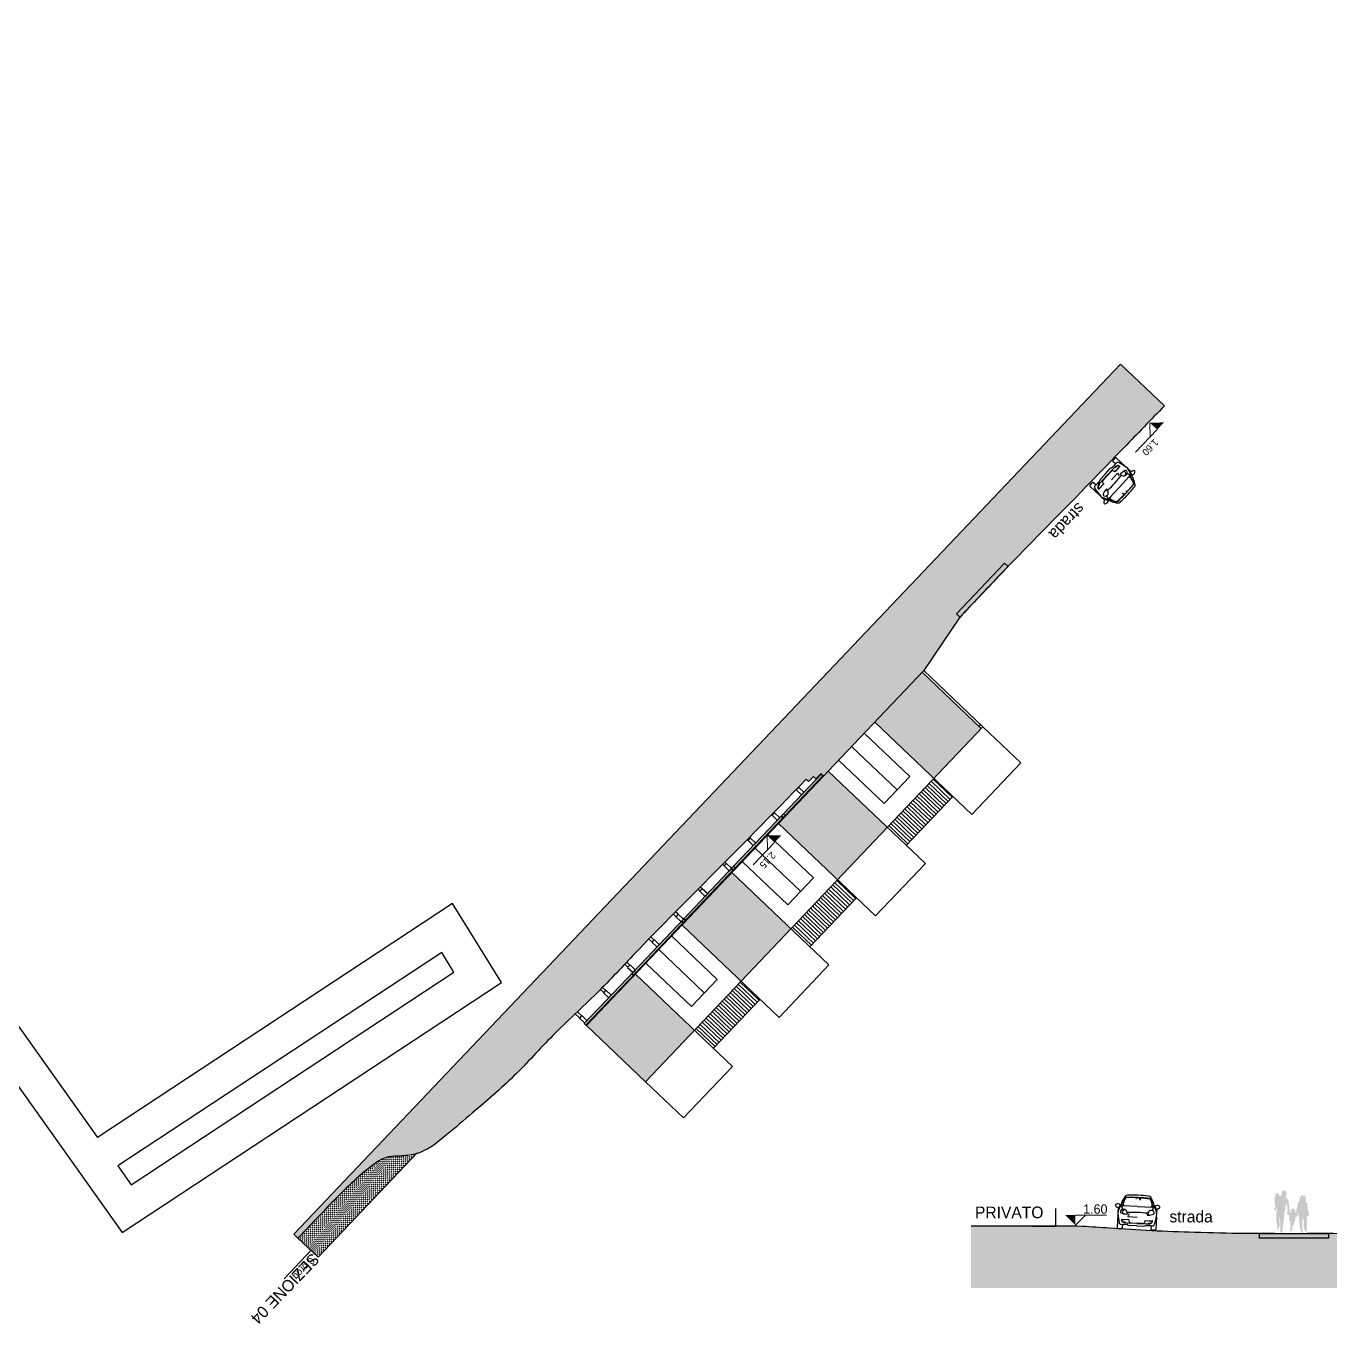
# Model space of a CAD drawing. Header units: inches. Extents: x -3368894 to 5148796, y 84 to 10864301.
# Drawn here: x 503340.3 to 503396.2, y 4346161.3 to 4346216.9 of the extents above; entities that cross this region are included whole.
import ezdxf

# ---------------------------------------------------------------- set-up
doc = ezdxf.new("R2010")
doc.units = ezdxf.units.IN
doc.header["$MEASUREMENT"] = 0
doc.linetypes.add('HIDDEN', pattern=[9.525, 6.35, -3.175])
for name, color, linetype, lineweight in [('cm_alberi in secondo piano', 252, 'Continuous', 9), ('cm_campiture', 252, 'Continuous', 9), ('cm_linea di terra', 4, 'Continuous', 25), ('cm_quote', 174, 'Continuous', 0), ('cm_testi', 250, 'Continuous', 0), ('cp_piattaforme volumi_linea', 4, 'Continuous', 25)]:
    doc.layers.add(name, color=color, linetype=linetype, lineweight=lineweight)
for name, color, linetype in [('cm_arredi secondo piano', 252, 'Continuous'), ('cp_alberi_linea', 103, 'Continuous'), ('cp_recinzioni leggere_linea', 4, 'Continuous')]:
    doc.layers.add(name, color=color, linetype=linetype)
doc.layers.add('Finestre', color=254, linetype='Continuous', lineweight=9, plot=False)
doc.styles.get("Standard").update_dxf_attribs({"font": 'GOTHIC.TTF'})
pattern_1 = [(136.4579, (503363.35978, 4346173.1136), (-0.08611094, -0.09060853), [])]

# ---------------------------------------------------------------- blocks, each defined once
blk = doc.blocks.new('quotaalt')
at = {"layer": 'cm_quote'}
for p, q in [((0, 0.32), (0.991, 0.32)), ((0, 0), (0.32, 0.32))]:
    blk.add_line(p, q, dxfattribs=at)
blk.add_solid([(0, 0.32), (0, 0), (-0.32, 0.32)], dxfattribs=at)
blk = doc.blocks.new('auto')
at = {"layer": 'cp_alberi_linea'}
for p, q in [((0.915, 1.683), (0.82, 1.639)), ((0, 1.622), (0, 1.484)), ((0.563, 1.66), (0.043, 1.66)), ((0.18, 1.446), (0.043, 1.446)), ((0.152, 0.83), (0.152, 1.129)), ((0.18, 1.24), (0.18, 1.496)), ((0.19, 1.249), (0.18, 1.249)), ((0.251, 0.83), (0.251, 1.249)), ((0.384, 1.359), (0.384, 1.477)), ((0.396, 1.187), (0.396, 1.477)), ((0.513, 0.83), (0.513, 1.21)), ((0.513, 1.21), (0.603, 1.21)), ((0.927, 1.619), (0.882, 1.596)), ((0.9, 1.65), (0.893, 1.65)), ((0.901, 1.677), (0.9, 1.65)), ((0.983, 0.83), (0.983, 1.454)), ((1.019, 1.504), (1.018, 1.489)), ((0.152, 0.83), (0.152, 0.532)), ((0.251, 0.83), (0.251, 0.412)), ((0.264, 1.065), (0.264, 0.83)), ((0.264, 0.596), (0.264, 0.83)), ((0.983, 0.83), (0.983, 0.206)), ((1.301, 0.728), (1.262, 0.728)), ((1.311, 0.889), (1.311, 0.922)), ((1.311, 0.772), (1.311, 0.738)), ((1.353, 0.903), (1.353, 0.83)), ((1.353, 0.758), (1.353, 0.83)), ((0, 0.039), (0, 0.176)), ((0.18, 0.215), (0.043, 0.215)), ((0.563, 0), (0.043, 0)), ((0.18, 0.42), (0.18, 0.164)), ((0.19, 0.412), (0.18, 0.412)), ((0.193, 0.412), (0.193, 0.296)), ((0.384, 0.301), (0.384, 0.184)), ((0.396, 0.473), (0.396, 0.184)), ((0.915, -0.023), (0.82, 0.022)), ((0.927, 0.041), (0.882, 0.065)), ((0.9, 0.01), (0.893, 0.01)), ((0.901, -0.016), (0.9, 0.01)), ((1.019, 0.156), (1.018, 0.171))]:
    blk.add_line(p, q, dxfattribs=at)
for centre, radius, start, end in [((1.011, 1.694), 0.0961, 110.7211, 186.1726), ((0.989, 1.76), 0.0272, 50.4404, 118.1289), ((0.932, 1.681), 0.124, 1.1456, 53.2032), ((0.89, 1.666), 0.168, 341.5986, 5.8518), ((0.041, 1.62), 0.0408, 86.7554, 176.9824), ((0.041, 1.486), 0.0408, 183.0176, 273.2446), ((0.471, 1.108), 0.32, 155.597, 176.2422), ((0.28, 1.495), 0.101, 101.8693, 179.3189), ((-0.093, 1.342), 0.286, 4.4513, 17.8548), ((0.191, 1.241), 0.0073, 1.0566, 93.6835), ((0.794, 1.259), 0.543, 162.986, 181.1249), ((0.985, -1.481), 3.159, 96.6337, 103.2761), ((0.377, 1.072), 0.113, 144.613, 183.5381), ((0.376, 1.389), 0.105, 89.2689, 163.7913), ((0.451, 1.373), 0.169, 165.7847, 190.1972), ((0.299, 1.35), 0.0161, 204.1624, 297.2276), ((0.391, 1.049), 0.138, 87.8948, 140.3346), ((0.377, 1.389), 0.093, 88.3369, 163.7374), ((0.379, 1.477), 0.0172, 358.1843, 95.2685), ((0.379, 1.477), 0.00456, 358.1843, 95.2685), ((0.565, 1.62), 0.0408, 54.8856, 93.2446), ((0.597, 1.171), 0.0393, 3.9026, 81.8781), ((0.678, 1.438), 0.226, 76.3904, 104.9437), ((0.666, 1.287), 0.0357, 173.5764, 298.4441), ((1.317, 1.282), 0.687, 158.5484, 179.203), ((0.721, 1.379), 0.0923, 329.9351, 142.1296), ((0.709, 1.05), 0.615, 77.3125, 93.1115), ((0.726, 1.505), 0.0557, 70.288, 149.7089), ((0.589, 1.529), 0.289, 289.0189, 326.9253), ((-8.012, 0.678), 8.737, 0.9973, 3.8504), ((1.335, 2.85), 1.336, 243.1441, 251.8509), ((0.69, 1.412), 0.156, 28.514, 69.2865), ((0.941, 1.748), 0.163, 221.9022, 248.8671), ((0.623, 1.421), 0.214, 346.6809, 17.7418), ((0.975, 1.141), 0.366, 83.2367, 113.499), ((0.816, 1.263), 0.334, 56.2921, 72.0269), ((-17.469, -31.752), 38.099, 60.9388, 61.1414), ((0.994, 1.669), 0.0839, 216.8304, 275.843), ((0.711, 0.393), 1.202, 54.6926, 79.1167), ((1.022, 1.45), 0.0396, 66.9098, 173.9284), ((0.972, 1.505), 0.0462, 359.66, 51.3622), ((1.002, 1.639), 0.0532, 270, 330.966), ((1.048, 1.419), 0.0402, 100.3988, 180.7301), ((0.692, 0.146), 1.385, 62.9566, 75.5423), ((1.052, 1.285), 0.173, 73.1651, 93.5484), ((0.888, 0.626), 0.852, 60.0276, 75.4965), ((1.308, 1.348), 0.0172, 4.707, 66.2309), ((1.308, 1.348), 0.0337, 4.707, 66.2309), ((-4.107, 0.881), 5.469, 359.4691, 4.9299), ((1.325, 1.291), 0.116, 355.4831, 45.7901), ((-2.742, 0.867), 4.203, 359.4948, 5.6666), ((0.377, 0.589), 0.113, 176.4619, 215.387), ((-8.012, 0.982), 8.737, 356.1496, 359.0027), ((1.262, 0.738), 0.01, 180, 270), ((1.301, 0.738), 0.01, 270, 0), ((-4.107, 0.78), 5.452, 355.0701, 359.7252), ((-4.107, 0.78), 5.469, 355.0701, 0.5309), ((1.348, 0.903), 0.005, 0, 118.3449), ((1.348, 0.758), 0.005, 241.6551, 0), ((-2.742, 0.793), 4.203, 354.3334, 0.5052), ((0.041, 0.174), 0.0408, 86.7554, 176.9824), ((0.041, 0.041), 0.0408, 183.0176, 273.2446), ((0.471, 0.553), 0.32, 183.7578, 204.403), ((-0.093, 0.318), 0.286, 342.1452, 355.5487), ((0.28, 0.165), 0.101, 180.6811, 258.1307), ((0.794, 0.401), 0.543, 178.8751, 197.014), ((0.985, 3.141), 3.159, 256.7239, 263.3663), ((0.376, 0.272), 0.105, 196.2087, 270.7311), ((0.451, 0.287), 0.169, 169.8028, 194.2153), ((0.391, 0.612), 0.138, 219.6654, 272.1052), ((0.299, 0.311), 0.0161, 62.7724, 155.8376), ((0.377, 0.272), 0.093, 196.2626, 271.6631), ((0.379, 0.183), 0.0172, 264.7315, 1.8157), ((0.379, 0.183), 0.00456, 264.7315, 1.8157), ((0.565, 0.041), 0.0408, 266.7554, 305.1144), ((0.678, 0.222), 0.226, 255.0563, 283.6096), ((0.666, 0.373), 0.0357, 61.5559, 186.4236), ((1.317, 0.379), 0.687, 180.797, 201.4516), ((0.721, 0.282), 0.0923, 67.497, 160.5862), ((0.709, 0.61), 0.615, 266.8885, 282.6875), ((0.726, 0.156), 0.0557, 210.2911, 289.712), ((0.589, 0.131), 0.289, 33.0747, 70.9811), ((1.335, -1.189), 1.336, 108.1491, 116.8559), ((0.69, 0.249), 0.156, 290.7135, 331.486), ((0.941, -0.088), 0.163, 111.1329, 138.0978), ((0.623, 0.24), 0.214, 342.2582, 13.3191), ((0.975, 0.52), 0.366, 246.501, 276.7633), ((0.816, 0.397), 0.334, 287.9731, 303.7079), ((-17.469, 33.413), 38.099, 298.8586, 299.0612), ((0.994, -0.009), 0.0839, 84.157, 143.1696), ((0.711, 1.267), 1.202, 280.8833, 305.3074), ((1.022, 0.21), 0.0396, 186.0716, 293.0902), ((0.972, 0.156), 0.0462, 308.6378, 0.34), ((1.002, 0.021), 0.0532, 29.034, 90), ((1.048, 0.242), 0.0402, 179.2699, 259.6012), ((0.692, 1.515), 1.385, 284.4577, 297.0434), ((1.052, 0.375), 0.173, 266.4516, 286.8349), ((0.89, -0.006), 0.168, 354.1482, 18.4014), ((0.888, 1.034), 0.852, 284.5035, 299.9724), ((1.308, 0.312), 0.0172, 293.7691, 355.293), ((1.308, 0.312), 0.0337, 293.7691, 355.293), ((1.325, 0.369), 0.116, 314.2099, 4.5169), ((1.011, -0.033), 0.0961, 173.8274, 249.2789), ((0.989, -0.099), 0.0272, 241.8711, 309.5596), ((0.932, -0.02), 0.124, 306.7968, 358.8544)]:
    blk.add_arc(centre, radius, start, end, dxfattribs=at)

msp = doc.modelspace()

# ---------------------------------------------------------------- hatches: boundary and pattern name
at = {"layer": 'cm_arredi secondo piano', "linetype": 'Continuous'}
msp.add_hatch(color=252, dxfattribs=at).paths.add_polyline_path([(503394.398, 4346166.591), (503394.383, 4346166.624), (503394.347, 4346166.654), (503394.311, 4346166.699), (503394.275, 4346166.744), (503394.272, 4346166.786), (503394.302, 4346166.831), (503394.311, 4346166.883), (503394.317, 4346166.913), (503394.302, 4346166.958), (503394.275, 4346166.991), (503394.254, 4346167.015), (503394.214, 4346167.024), (503394.154, 4346167.018), (503394.127, 4346166.994), (503394.106, 4346166.961), (503394.103, 4346166.928), (503394.106, 4346166.874), (503394.112, 4346166.813), (503394.085, 4346166.798), (503394.037, 4346166.786), (503394.004, 4346166.786), (503393.995, 4346166.804), (503394.007, 4346166.855), (503393.989, 4346166.87), (503393.965, 4346166.889), (503393.922, 4346166.895), (503393.892, 4346166.904), (503393.871, 4346166.886), (503393.844, 4346166.861), (503393.835, 4346166.831), (503393.835, 4346166.777), (503393.835, 4346166.753), (503393.808, 4346166.735), (503393.796, 4346166.642), (503393.802, 4346166.552), (503393.82, 4346166.512), (503393.82, 4346166.467), (503393.82, 4346166.398), (503393.847, 4346166.377), (503393.832, 4346166.305), (503393.769, 4346166.199), (503393.796, 4346166.178), (503393.847, 4346166.166), (503393.859, 4346166.214), (503393.892, 4346166.278), (503393.901, 4346166.172), (503393.886, 4346166.085), (503393.88, 4346165.892), (503393.868, 4346165.715), (503393.883, 4346165.676), (503393.901, 4346165.61), (503393.901, 4346165.525), (503393.922, 4346165.468), (503393.913, 4346165.411), (503393.931, 4346165.354), (503393.968, 4346165.363), (503394.001, 4346165.468), (503394.028, 4346165.498), (503394.028, 4346165.519), (503394.007, 4346165.525), (503394.028, 4346165.573), (503394.025, 4346165.628), (503393.995, 4346165.667), (503394.01, 4346165.694), (503394.001, 4346165.742), (503394.004, 4346165.766), (503394.037, 4346165.868), (503394.037, 4346165.739), (503394.043, 4346165.643), (503394.049, 4346165.327), (503394.037, 4346165.267), (503394.039, 4346165.222), (503394.079, 4346165.225), (503394.109, 4346165.222), (503394.149, 4346165.224), (503394.136, 4346165.306), (503394.148, 4346165.375), (503394.172, 4346165.525), (503394.172, 4346165.634), (503394.184, 4346165.733), (503394.205, 4346165.805), (503394.211, 4346165.917), (503394.229, 4346166.055), (503394.226, 4346166.13), (503394.244, 4346166.145), (503394.251, 4346166.178), (503394.238, 4346166.187), (503394.26, 4346166.205), (503394.266, 4346166.263), (503394.26, 4346166.341), (503394.281, 4346166.392), (503394.281, 4346166.449), (503394.302, 4346166.479), (503394.32, 4346166.422), (503394.344, 4346166.347), (503394.353, 4346166.284), (503394.365, 4346166.163), (503394.353, 4346166.139), (503394.341, 4346166.118), (503394.341, 4346166.07), (503394.35, 4346166.052), (503394.356, 4346166.019), (503394.377, 4346165.971), (503394.443, 4346165.971), (503394.437, 4346165.92), (503394.422, 4346165.814), (503394.428, 4346165.742), (503394.47, 4346165.73), (503394.479, 4346165.634), (503394.491, 4346165.552), (503394.482, 4346165.456), (503394.485, 4346165.372), (503394.482, 4346165.333), (503394.479, 4346165.279), (503394.558, 4346165.276), (503394.567, 4346165.282), (503394.558, 4346165.324), (503394.54, 4346165.363), (503394.564, 4346165.372), (503394.576, 4346165.519), (503394.609, 4346165.531), (503394.633, 4346165.589), (503394.663, 4346165.715), (503394.699, 4346165.733), (503394.696, 4346165.892), (503394.741, 4346165.895), (503394.774, 4346165.929), (503394.804, 4346165.974), (503394.789, 4346165.995), (503394.798, 4346166.025), (503394.816, 4346166.031), (503394.835, 4346165.95), (503394.853, 4346165.871), (503394.856, 4346165.829), (503394.868, 4346165.739), (503394.874, 4346165.607), (503394.88, 4346165.534), (503394.895, 4346165.444), (503394.901, 4346165.375), (503394.913, 4346165.327), (503394.937, 4346165.324), (503394.937, 4346165.264), (503394.955, 4346165.224), (503394.994, 4346165.212), (503395.039, 4346165.224), (503394.997, 4346165.318), (503395.012, 4346165.327), (503395.009, 4346165.369), (503394.994, 4346165.48), (503394.997, 4346165.573), (503394.997, 4346165.691), (503394.997, 4346165.754), (503395.015, 4346165.862), (503395.027, 4346165.808), (503395.063, 4346165.688), (503395.048, 4346165.643), (503395.066, 4346165.616), (503395.039, 4346165.577), (503395.054, 4346165.573), (503395.057, 4346165.549), (503395.057, 4346165.426), (503395.063, 4346165.384), (503395.084, 4346165.381), (503395.081, 4346165.351), (503395.09, 4346165.33), (503395.118, 4346165.315), (503395.133, 4346165.279), (503395.163, 4346165.261), (503395.196, 4346165.261), (503395.208, 4346165.291), (503395.19, 4346165.309), (503395.166, 4346165.351), (503395.184, 4346165.357), (503395.196, 4346165.381), (503395.184, 4346165.495), (503395.19, 4346165.549), (503395.202, 4346165.61), (503395.187, 4346165.646), (503395.199, 4346165.655), (503395.199, 4346165.706), (503395.19, 4346165.739), (503395.187, 4346165.823), (503395.181, 4346165.926), (503395.193, 4346165.941), (503395.217, 4346165.956), (503395.22, 4346165.938), (503395.214, 4346165.926), (503395.226, 4346165.911), (503395.253, 4346165.923), (503395.28, 4346165.962), (503395.274, 4346166.001), (503395.274, 4346166.028), (503395.265, 4346166.094), (503395.25, 4346166.169), (503395.223, 4346166.236), (503395.217, 4346166.305), (503395.205, 4346166.389), (503395.202, 4346166.488), (503395.145, 4346166.53), (503395.111, 4346166.555), (503395.124, 4346166.564), (503395.163, 4346166.588), (503395.136, 4346166.618), (503395.145, 4346166.633), (503395.151, 4346166.66), (503395.139, 4346166.687), (503395.127, 4346166.717), (503395.121, 4346166.744), (503395.111, 4346166.786), (503395.063, 4346166.804), (503395.024, 4346166.804), (503395.006, 4346166.816), (503394.961, 4346166.813), (503394.931, 4346166.78), (503394.913, 4346166.726), (503394.886, 4346166.714), (503394.889, 4346166.678), (503394.865, 4346166.663), (503394.871, 4346166.639), (503394.868, 4346166.597), (503394.883, 4346166.582), (503394.889, 4346166.564), (503394.804, 4346166.53), (503394.804, 4346166.5), (503394.768, 4346166.251), (503394.744, 4346166.217), (503394.738, 4346166.142), (503394.729, 4346166.046), (503394.702, 4346166.055), (503394.699, 4346166.07), (503394.705, 4346166.106), (503394.696, 4346166.13), (503394.684, 4346166.145), (503394.681, 4346166.163), (503394.675, 4346166.19), (503394.654, 4346166.217), (503394.633, 4346166.239), (503394.582, 4346166.239), (503394.533, 4346166.23), (503394.512, 4346166.166), (503394.494, 4346166.118), (503394.482, 4346166.088), (503394.443, 4346166.073), (503394.437, 4346166.082), (503394.455, 4346166.1), (503394.455, 4346166.112), (503394.443, 4346166.157), (503394.446, 4346166.184), (503394.44, 4346166.299), (503394.422, 4346166.359), (503394.419, 4346166.431), (503394.407, 4346166.545)])
at = {"layer": 'cm_campiture'}
h = msp.add_hatch(color=253, dxfattribs=at)
h.dxf.hatch_style = 1
edge = h.paths.add_edge_path()
edge.add_line((503387.194, 4346202.452), (503352.251, 4346165.684))
edge.add_line((503352.251, 4346165.684), (503352.395, 4346165.483))
edge.add_spline(control_points=[(503352.395, 4346165.483), (503352.683, 4346165.787), (503353.517, 4346166.665), (503354.576, 4346167.719), (503355.654, 4346168.503), (503356.138, 4346168.501), (503356.307, 4346168.5)], knot_values=[0, 0, 0, 0, 1.256114, 3.632588, 4.562755, 5.061635, 5.061635, 5.061635, 5.061635], degree=3, periodic=0)
edge.add_spline(control_points=[(503356.307, 4346168.5), (503356.524, 4346168.517), (503356.761, 4346168.534), (503356.985, 4346168.596), (503357.004, 4346168.602)], knot_values=[2.962951, 2.962951, 2.962951, 2.962951, 3.6075, 3.66847, 3.66847, 3.66847, 3.66847], degree=3, periodic=0)
edge.add_spline(control_points=[(503357.004, 4346168.602), (503357.483, 4346168.742), (503358.294, 4346169.394), (503359.036, 4346170.031), (503359.397, 4346170.34)], knot_values=[0, 0, 0, 0, 1.51976, 2.962951, 2.962951, 2.962951, 2.962951], degree=3, periodic=0)
edge.add_spline(control_points=[(503359.397, 4346170.34), (503360.007, 4346170.857), (503361.229, 4346171.892), (503362.869, 4346173.758), (503364.713, 4346175.404), (503366.794, 4346177.654), (503369.81, 4346180.679), (503372.271, 4346183.148), (503373.712, 4346184.66)], knot_values=[22.185431, 22.185431, 22.185431, 22.185431, 24.578969, 26.982518, 29.621747, 31.985359, 36.171565, 42.43859, 42.43859, 42.43859, 42.43859], degree=3, periodic=0)
edge.add_line((503373.712, 4346184.66), (503373.821, 4346184.556))
edge.add_line((503373.821, 4346184.556), (503374.027, 4346184.774))
edge.add_line((503374.027, 4346184.774), (503374.136, 4346184.671))
edge.add_line((503374.136, 4346184.671), (503374.343, 4346184.888))
edge.add_line((503374.343, 4346184.888), (503374.452, 4346184.785))
edge.add_line((503374.452, 4346184.785), (503374.658, 4346185.002))
edge.add_line((503374.658, 4346185.002), (503374.655, 4346185.005))
edge.add_line((503374.655, 4346185.005), (503378.757, 4346189.315))
edge.add_line((503378.757, 4346189.315), (503380.312, 4346191.604))
edge.add_line((503380.312, 4346191.604), (503380.167, 4346191.742))
edge.add_line((503380.167, 4346191.742), (503382.227, 4346193.909))
edge.add_line((503382.227, 4346193.909), (503382.372, 4346193.771))
edge.add_spline(control_points=[(503382.329, 4346193.727), (503383.014, 4346194.434), (503384.696, 4346196.134), (503386.94, 4346198.451), (503388.498, 4346200.061), (503389.079, 4346200.661)], knot_values=[0, 0, 0, 0, 2.954241, 7.172501, 9.676411, 9.676411, 9.676411, 9.676411], degree=3, periodic=0)
edge.add_line((503389.079, 4346200.661), (503387.194, 4346202.452))
edge = h.paths.add_edge_path()
edge.add_line((503352.251, 4346165.684), (503351.743, 4346165.149))
edge.add_line((503351.743, 4346165.149), (503351.921, 4346164.98))
edge.add_spline(control_points=[(503351.921, 4346164.98), (503352.079, 4346165.148), (503352.237, 4346165.315), (503352.395, 4346165.483)], knot_values=[5.061635, 5.061635, 5.061635, 5.061635, 5.749943, 5.749943, 5.749943, 5.749943], degree=3, periodic=0)
edge.add_line((503352.395, 4346165.483), (503352.251, 4346165.684))
h = msp.add_hatch(color=253, dxfattribs=at)
h.dxf.hatch_style = 1
h.paths.add_polyline_path([(503366.392, 4346176.304), (503364.29, 4346174.093), (503366.827, 4346171.682), (503368.929, 4346173.893)])
h.paths.add_polyline_path([(503370.525, 4346180.653), (503368.389, 4346178.406), (503370.926, 4346175.995), (503373.062, 4346178.242)])
h.paths.add_polyline_path([(503374.658, 4346185.002), (503372.523, 4346182.755), (503375.06, 4346180.344), (503377.195, 4346182.591)])
h.paths.add_polyline_path([(503378.688, 4346189.243), (503376.656, 4346187.104), (503379.193, 4346184.693), (503381.225, 4346186.831)])
h = msp.add_hatch(dxfattribs=at)
h.set_pattern_fill('ANSI31', color=256, angle=45)
h.set_pattern_definition(pattern_1)
h.paths.add_polyline_path([(503380.008, 4346183.918), (503379.193, 4346184.693), (503377.195, 4346182.591), (503378.011, 4346181.816)])
h.paths.add_polyline_path([(503373.062, 4346178.242), (503373.877, 4346177.467), (503375.875, 4346179.569), (503375.06, 4346180.344)])
h.paths.add_polyline_path([(503371.742, 4346175.22), (503370.926, 4346175.995), (503368.929, 4346173.893), (503369.744, 4346173.118)])
h = msp.add_hatch(dxfattribs=at)
h.set_pattern_fill('DASH', color=256, scale=0.5)
h.set_pattern_definition([(46.4579, (503365.189996, 4346171.397654), (-0.0022488, 0.08835974), [0.0625, -0.0625])])
edge = h.paths.add_edge_path()
edge.add_spline(control_points=[(503357.004, 4346168.602), (503356.985, 4346168.596), (503356.761, 4346168.534), (503356.524, 4346168.517), (503356.307, 4346168.5)], knot_values=[2.962951, 2.962951, 2.962951, 2.962951, 3.023921, 3.66847, 3.66847, 3.66847, 3.66847], degree=3, periodic=0)
edge.add_spline(control_points=[(503356.307, 4346168.5), (503356.138, 4346168.501), (503355.654, 4346168.503), (503354.576, 4346167.719), (503353.517, 4346166.665), (503352.683, 4346165.787), (503352.395, 4346165.483)], knot_values=[0, 0, 0, 0, 0.498879, 1.429047, 3.80552, 5.061635, 5.061635, 5.061635, 5.061635], degree=3, periodic=0)
edge.add_line((503352.395, 4346165.483), (503353.099, 4346164.492))
edge.add_line((503353.099, 4346164.492), (503357.004, 4346168.602))
edge = h.paths.add_edge_path()
edge.add_spline(control_points=[(503352.395, 4346165.483), (503352.237, 4346165.315), (503352.079, 4346165.148), (503351.921, 4346164.98)], knot_values=[5.061635, 5.061635, 5.061635, 5.061635, 5.749943, 5.749943, 5.749943, 5.749943], degree=3, periodic=0)
edge.add_line((503351.921, 4346164.98), (503352.788, 4346164.165))
edge.add_line((503352.788, 4346164.165), (503353.099, 4346164.492))
edge.add_line((503353.099, 4346164.492), (503352.395, 4346165.483))
h = msp.add_hatch(color=253, dxfattribs=at)
h.dxf.hatch_style = 1
h.paths.add_polyline_path([(503418.085, 4346164.319), (503417.67, 4346164.585), (503417.197, 4346164.79), (503416.643, 4346164.928), (503416.444, 4346164.969), (503415.657, 4346165.069), (503415.435, 4346165.099), (503414.332, 4346165.26), (503413.622, 4346165.352), (503412.932, 4346165.385), (503412.121, 4346165.342), (503411.447, 4346165.255), (503410.858, 4346165.153), (503410.408, 4346165.098), (503410.408, 4346164.906), (503407.914, 4346164.904), (503407.914, 4346165.11), (503406.912, 4346165.101), (503406.908, 4346164.899), (503397.911, 4346164.896), (503397.912, 4346165.097), (503397.42, 4346165.111), (503396.454, 4346165.169), (503396.111, 4346165.181), (503396.111, 4346164.982), (503393.154, 4346164.98), (503393.154, 4346165.181), (503392.84, 4346165.183), (503391.705, 4346165.183), (503390.8, 4346165.217), (503389.352, 4346165.256), (503387.533, 4346165.347), (503386.321, 4346165.439), (503385.684, 4346165.478), (503385.119, 4346165.492), (503384.436, 4346165.492), (503380.782, 4346165.498), (503380.782, 4346162.846), (503418.432, 4346162.846), (503418.432, 4346164.057), (503418.256, 4346164.19), (503418.259, 4346164.19), (503418.259, 4346164.19)])
at = {"layer": 'cp_piattaforme volumi_linea'}
h = msp.add_hatch(color=256, dxfattribs=at)
h.dxf.hatch_style = 1
h.paths.add_polyline_path([(503382.253, 4346193.884), (503382.233, 4346193.899), (503380.167, 4346191.742), (503380.312, 4346191.604), (503382.376, 4346193.767)])
h = msp.add_hatch(dxfattribs=at)
h.set_pattern_fill('ANSI31', color=256, angle=45)
h.set_pattern_definition(pattern_1)
h.paths.add_polyline_path([(503381.185, 4346187.007), (503381.116, 4346186.935), (503381.225, 4346186.831), (503381.294, 4346186.904)])
at = {"layer": 'cp_piattaforme volumi_linea', "linetype": 'Continuous'}
h = msp.add_hatch(color=256, dxfattribs=at)
h.dxf.hatch_style = 1
h.paths.add_polyline_path([(503374.359, 4346184.873), (503372.74, 4346183.169), (503372.813, 4346183.1), (503374.432, 4346184.804)])
h = msp.add_hatch(color=256, dxfattribs=at)
h.dxf.hatch_style = 1
h.paths.add_polyline_path([(503372.74, 4346183.169), (503370.605, 4346180.922), (503370.677, 4346180.853), (503372.813, 4346183.1)])
h = msp.add_hatch(color=256, dxfattribs=at)
h.dxf.hatch_style = 1
h.paths.add_polyline_path([(503372.673, 4346183.098), (503372.617, 4346183.04), (503372.69, 4346182.971), (503372.745, 4346183.029)])
h = msp.add_hatch(color=256, dxfattribs=at)
h.dxf.hatch_style = 1
h.paths.add_polyline_path([(503370.605, 4346180.922), (503368.469, 4346178.675), (503368.542, 4346178.606), (503370.677, 4346180.853)])
h = msp.add_hatch(color=256, dxfattribs=at)
h.dxf.hatch_style = 1
h.paths.add_polyline_path([(503370.537, 4346180.851), (503370.482, 4346180.793), (503370.554, 4346180.724), (503370.609, 4346180.782)])
h = msp.add_hatch(color=256, dxfattribs=at)
h.dxf.hatch_style = 1
h.paths.add_polyline_path([(503368.469, 4346178.675), (503366.334, 4346176.428), (503366.406, 4346176.359), (503368.542, 4346178.606)])
h = msp.add_hatch(color=256, dxfattribs=at)
h.dxf.hatch_style = 1
h.paths.add_polyline_path([(503368.401, 4346178.604), (503368.346, 4346178.546), (503368.419, 4346178.477), (503368.474, 4346178.535)])
h = msp.add_hatch(color=256, dxfattribs=at)
h.dxf.hatch_style = 1
h.paths.add_polyline_path([(503366.334, 4346176.428), (503364.198, 4346174.181), (503364.27, 4346174.112), (503366.406, 4346176.359)])
h = msp.add_hatch(color=256, dxfattribs=at)
h.dxf.hatch_style = 1
h.paths.add_polyline_path([(503366.266, 4346176.357), (503366.211, 4346176.299), (503366.283, 4346176.23), (503366.338, 4346176.288)])
at = {"layer": 'cp_piattaforme volumi_linea'}
h = msp.add_hatch(color=256, dxfattribs=at)
h.dxf.hatch_style = 1
h.paths.add_polyline_path([(503396.111, 4346165.182), (503393.154, 4346165.181), (503393.154, 4346164.98), (503396.111, 4346164.982)])

# ---------------------------------------------------------------- linework, layer by layer
at = {"layer": 'cm_arredi secondo piano'}
for p, q in [((503366.827, 4346171.682), (503381.294, 4346186.904)), ((503382.925, 4346185.354), (503381.294, 4346186.904)), ((503378.165, 4346184.773), (503376.208, 4346186.633)), ((503377.614, 4346184.193), (503375.657, 4346186.053)), ((503375.106, 4346185.473), (503377.063, 4346183.613)), ((503380.824, 4346183.143), (503382.925, 4346185.354)), ((503377.063, 4346183.613), (503378.165, 4346184.773)), ((503378.011, 4346181.816), (503380.008, 4346183.918)), ((503374.032, 4346180.424), (503372.075, 4346182.284)), ((503373.481, 4346179.844), (503371.524, 4346181.704)), ((503370.973, 4346181.124), (503372.93, 4346179.264)), ((503376.691, 4346178.794), (503378.826, 4346181.041)), ((503372.93, 4346179.264), (503374.032, 4346180.424)), ((503373.877, 4346177.467), (503375.875, 4346179.569)), ((503369.899, 4346176.075), (503367.942, 4346177.935)), ((503369.348, 4346175.495), (503367.39, 4346177.355)), ((503366.839, 4346176.775), (503368.796, 4346174.915)), ((503372.557, 4346174.445), (503374.693, 4346176.692)), ((503368.796, 4346174.915), (503369.899, 4346176.075)), ((503369.744, 4346173.118), (503371.742, 4346175.22)), ((503368.458, 4346170.132), (503370.56, 4346172.343)), ((503366.827, 4346171.682), (503368.458, 4346170.132))]:
    msp.add_line(p, q, dxfattribs=at)
for points in [[(503237.962, 4346346.928), (503234.763, 4346342.402), (503217.485, 4346317.953), (503216.319, 4346316.302), (503210.754, 4346308.428), (503292.201, 4346238.632), (503344.384, 4346165.22), (503360.654, 4346175.934), (503358.546, 4346179.325), (503343.323, 4346169.299)], [(503239.055, 4346345.876), (503235.988, 4346341.536), (503218.71, 4346317.087), (503217.544, 4346315.437), (503212.768, 4346308.678), (503293.317, 4346239.651), (503343.323, 4346169.299)], [(503376.656, 4346187.104), (503380.824, 4346183.143)], [(503374.658, 4346185.002), (503378.826, 4346181.041)], [(503372.523, 4346182.755), (503376.691, 4346178.794)], [(503370.525, 4346180.653), (503374.693, 4346176.692)], [(503368.389, 4346178.407), (503372.557, 4346174.445)], [(503366.392, 4346176.304), (503370.56, 4346172.343)], [(503364.29, 4346174.093), (503366.827, 4346171.682)]]:
    msp.add_lwpolyline(points, dxfattribs=at)
at = {"layer": 'cm_linea di terra'}
for p, q in [((503387.194, 4346202.452), (503351.743, 4346165.149)), ((503389.079, 4346200.661), (503387.194, 4346202.452)), ((503380.312, 4346191.604), (503378.757, 4346189.315)), ((503374.655, 4346185.005), (503378.757, 4346189.315)), ((503373.821, 4346184.556), (503373.712, 4346184.66)), ((503374.027, 4346184.774), (503373.821, 4346184.556)), ((503374.136, 4346184.671), (503374.027, 4346184.774)), ((503374.343, 4346184.888), (503374.136, 4346184.671)), ((503374.452, 4346184.785), (503374.343, 4346184.888)), ((503374.658, 4346185.002), (503374.452, 4346184.785)), ((503357.039, 4346168.639), (503352.788, 4346164.165)), ((503351.743, 4346165.149), (503351.921, 4346164.98)), ((503352.788, 4346164.165), (503351.921, 4346164.98)), ((503383.426, 4346165.498), (503384.426, 4346165.498)), ((503393.154, 4346164.98), (503393.154, 4346165.18))]:
    msp.add_line(p, q, dxfattribs=at)
msp.add_lwpolyline([(503393.154, 4346165.18), (503396.111, 4346165.182), (503396.111, 4346164.982), (503393.154, 4346164.98)], dxfattribs=at)
for points, knots in [([(503389.079, 4346200.661), (503388.498, 4346200.061), (503386.94, 4346198.451), (503384.566, 4346196), (503382.192, 4346193.604), (503380.845, 4346192.171), (503380.302, 4346191.59)], [0, 0, 0, 0, 2.503911, 6.72217, 10.237508, 12.621494, 12.621494, 12.621494, 12.621494]), ([(503373.712, 4346184.66), (503372.271, 4346183.148), (503369.81, 4346180.679), (503366.794, 4346177.654), (503364.713, 4346175.404), (503362.869, 4346173.758), (503361.229, 4346171.892), (503360.007, 4346170.857), (503359.397, 4346170.34)], [22.185431, 22.185431, 22.185431, 22.185431, 28.452456, 32.638662, 35.002275, 37.641503, 40.045052, 42.43859, 42.43859, 42.43859, 42.43859]), ([(503373.712, 4346184.66), (503372.271, 4346183.148), (503369.81, 4346180.679), (503366.794, 4346177.654), (503364.713, 4346175.404), (503362.869, 4346173.758), (503361.229, 4346171.892), (503360.007, 4346170.857), (503359.397, 4346170.34)], [22.185431, 22.185431, 22.185431, 22.185431, 28.452456, 32.638662, 35.002275, 37.641503, 40.045052, 42.43859, 42.43859, 42.43859, 42.43859]), ([(503373.712, 4346184.66), (503372.271, 4346183.148), (503369.81, 4346180.679), (503366.794, 4346177.654), (503364.713, 4346175.404), (503362.869, 4346173.758), (503361.229, 4346171.892), (503360.007, 4346170.857), (503359.397, 4346170.34)], [22.185431, 22.185431, 22.185431, 22.185431, 28.452456, 32.638662, 35.002275, 37.641503, 40.045052, 42.43859, 42.43859, 42.43859, 42.43859]), ([(503373.712, 4346184.66), (503372.271, 4346183.148), (503369.81, 4346180.679), (503366.794, 4346177.654), (503364.713, 4346175.404), (503362.869, 4346173.758), (503361.229, 4346171.892), (503360.007, 4346170.857), (503359.397, 4346170.34)], [22.185431, 22.185431, 22.185431, 22.185431, 28.452456, 32.638662, 35.002275, 37.641503, 40.045052, 42.43859, 42.43859, 42.43859, 42.43859]), ([(503373.712, 4346184.66), (503372.271, 4346183.148), (503369.81, 4346180.679), (503366.794, 4346177.654), (503364.713, 4346175.404), (503362.869, 4346173.758), (503361.229, 4346171.892), (503360.007, 4346170.857), (503359.397, 4346170.34)], [22.185431, 22.185431, 22.185431, 22.185431, 28.452456, 32.638662, 35.002275, 37.641503, 40.045052, 42.43859, 42.43859, 42.43859, 42.43859])]:
    msp.add_open_spline(points, degree=3, knots=knots, dxfattribs=at)
for points in [[(503359.397, 4346170.34), (503358.297, 4346169.407), (503356.946, 4346168.586), (503356.307, 4346168.5)], [(503356.307, 4346168.5), (503355.81, 4346168.466), (503354.999, 4346168.011), (503353.261, 4346166.39), (503351.921, 4346164.979)], [(503418.432, 4346164.057), (503417.581, 4346164.632), (503415.548, 4346165.083), (503413.432, 4346165.366), (503411.721, 4346165.295), (503410.408, 4346165.099), (503409.16, 4346165.098), (503405.838, 4346165.09), (503404.103, 4346165.099), (503401.147, 4346165.097), (503400.284, 4346165.068), (503397.912, 4346165.097), (503396.111, 4346165.182), (503394.891, 4346165.169), (503393.154, 4346165.181), (503392.539, 4346165.18), (503390.365, 4346165.228), (503388.539, 4346165.296), (503386.73, 4346165.408), (503385.546, 4346165.48), (503383.706, 4346165.498), (503380.788, 4346165.495)]]:
    msp.add_spline(points, degree=3, dxfattribs=at)
at = {"layer": 'cm_testi'}
msp.add_lwpolyline([(503351.324, 4346163.24), (503352.479, 4346164.455)], dxfattribs=at)
at = {"layer": 'cp_piattaforme volumi_linea'}
for p, q in [((503381.185, 4346187.007), (503381.116, 4346186.935)), ((503374.452, 4346184.785), (503364.29, 4346174.093)), ((503364.29, 4346174.093), (503364.27, 4346174.112))]:
    msp.add_line(p, q, dxfattribs=at)
at = {"layer": 'cp_piattaforme volumi_linea', "linetype": 'Continuous'}
for p, q in [((503373.299, 4346184.204), (503373.287, 4346184.215)), ((503373.388, 4346184.298), (503373.377, 4346184.309)), ((503372.265, 4346183.117), (503372.242, 4346183.139)), ((503372.355, 4346183.211), (503372.333, 4346183.232)), ((503371.232, 4346182.029), (503371.191, 4346182.069)), ((503371.322, 4346182.124), (503371.282, 4346182.161)), ((503370.199, 4346180.942), (503370.134, 4346181.004)), ((503370.288, 4346181.036), (503370.225, 4346181.096)), ((503369.165, 4346179.855), (503369.075, 4346179.941)), ((503369.255, 4346179.949), (503369.166, 4346180.033)), ((503368.222, 4346178.862), (503368.109, 4346178.969)), ((503368.132, 4346178.768), (503368.017, 4346178.877)), ((503367.188, 4346177.774), (503367.059, 4346177.898)), ((503367.099, 4346177.68), (503366.968, 4346177.804)), ((503366.065, 4346176.593), (503365.933, 4346176.719)), ((503366.155, 4346176.687), (503366.022, 4346176.813)), ((503365.032, 4346175.506), (503364.892, 4346175.638)), ((503365.122, 4346175.6), (503364.984, 4346175.731)), ((503363.999, 4346174.418), (503363.81, 4346174.598)), ((503364.088, 4346174.513), (503363.905, 4346174.687))]:
    msp.add_line(p, q, dxfattribs=at)
at = {"layer": 'cp_piattaforme volumi_linea'}
for points in [[(503380.312, 4346191.604), (503382.372, 4346193.772), (503382.227, 4346193.909), (503380.167, 4346191.742)], [(503372.74, 4346183.169), (503374.359, 4346184.873), (503374.432, 4346184.804), (503372.813, 4346183.1)], [(503370.605, 4346180.922), (503372.74, 4346183.169), (503372.813, 4346183.1), (503370.677, 4346180.853)], [(503368.469, 4346178.675), (503370.605, 4346180.922), (503370.677, 4346180.853), (503368.542, 4346178.606)], [(503366.334, 4346176.428), (503368.469, 4346178.675), (503368.542, 4346178.606), (503366.406, 4346176.359)], [(503364.198, 4346174.181), (503366.334, 4346176.428), (503366.406, 4346176.359), (503364.27, 4346174.112)]]:
    msp.add_lwpolyline(points, close=True, dxfattribs=at)
for points in [[(503378.688, 4346189.243), (503381.225, 4346186.831)], [(503378.757, 4346189.315), (503381.294, 4346186.904)]]:
    msp.add_lwpolyline(points, dxfattribs=at)
at = {"layer": 'cp_piattaforme volumi_linea', "linetype": 'Continuous'}
for points in [[(503372.813, 4346183.1), (503374.432, 4346184.804), (503374.359, 4346184.873), (503372.74, 4346183.169)], [(503370.677, 4346180.853), (503372.813, 4346183.1), (503372.74, 4346183.169), (503370.605, 4346180.922)], [(503368.542, 4346178.606), (503370.677, 4346180.853), (503370.605, 4346180.922), (503368.469, 4346178.675)], [(503366.406, 4346176.359), (503368.542, 4346178.606), (503368.469, 4346178.675), (503366.334, 4346176.428)], [(503364.27, 4346174.112), (503366.406, 4346176.359), (503366.334, 4346176.428), (503364.198, 4346174.181)]]:
    msp.add_lwpolyline(points, close=True, dxfattribs=at)
for points in [[(503373.613, 4346184.099), (503373.395, 4346184.306), (503373.292, 4346184.197), (503373.509, 4346183.99)], [(503373.509, 4346183.99), (503373.492, 4346183.972), (503373.498, 4346183.967), (503373.636, 4346184.111), (503373.63, 4346184.117), (503373.613, 4346184.099)], [(503372.579, 4346183.012), (503372.362, 4346183.218), (503372.259, 4346183.109), (503372.476, 4346182.903)], [(503372.476, 4346182.903), (503372.459, 4346182.885), (503372.465, 4346182.879), (503372.602, 4346183.024), (503372.597, 4346183.03), (503372.579, 4346183.012)], [(503371.546, 4346181.924), (503371.329, 4346182.131), (503371.225, 4346182.022), (503371.443, 4346181.816)], [(503371.443, 4346181.816), (503371.425, 4346181.797), (503371.431, 4346181.792), (503371.569, 4346181.937), (503371.563, 4346181.942), (503371.546, 4346181.924)], [(503370.513, 4346180.837), (503370.295, 4346181.044), (503370.192, 4346180.935), (503370.409, 4346180.728)], [(503370.409, 4346180.728), (503370.392, 4346180.71), (503370.398, 4346180.705), (503370.536, 4346180.85), (503370.53, 4346180.855), (503370.513, 4346180.837)], [(503369.479, 4346179.75), (503369.262, 4346179.956), (503369.159, 4346179.848), (503369.376, 4346179.641)], [(503369.376, 4346179.641), (503369.359, 4346179.623), (503369.365, 4346179.617), (503369.502, 4346179.762), (503369.497, 4346179.768), (503369.479, 4346179.75)], [(503368.446, 4346178.662), (503368.229, 4346178.869), (503368.125, 4346178.76), (503368.343, 4346178.554)], [(503368.343, 4346178.554), (503368.325, 4346178.536), (503368.331, 4346178.53), (503368.469, 4346178.675), (503368.463, 4346178.68), (503368.446, 4346178.662)], [(503367.413, 4346177.575), (503367.195, 4346177.782), (503367.092, 4346177.673), (503367.309, 4346177.466)], [(503367.309, 4346177.466), (503367.292, 4346177.448), (503367.298, 4346177.443), (503367.436, 4346177.588), (503367.43, 4346177.593), (503367.413, 4346177.575)], [(503366.379, 4346176.488), (503366.162, 4346176.694), (503366.059, 4346176.586), (503366.276, 4346176.379)], [(503366.276, 4346176.379), (503366.259, 4346176.361), (503366.265, 4346176.355), (503366.402, 4346176.5), (503366.397, 4346176.506), (503366.379, 4346176.488)], [(503365.346, 4346175.4), (503365.129, 4346175.607), (503365.025, 4346175.498), (503365.243, 4346175.292)], [(503365.243, 4346175.292), (503365.225, 4346175.274), (503365.231, 4346175.268), (503365.369, 4346175.413), (503365.363, 4346175.419), (503365.346, 4346175.4)], [(503364.313, 4346174.313), (503364.095, 4346174.52), (503363.992, 4346174.411), (503364.209, 4346174.204)], [(503364.209, 4346174.204), (503364.192, 4346174.186), (503364.198, 4346174.181), (503364.336, 4346174.326), (503364.33, 4346174.331), (503364.313, 4346174.313)]]:
    msp.add_lwpolyline(points, dxfattribs=at)
at = {"layer": 'cp_recinzioni leggere_linea', "color": 5}
msp.add_line((503384.426, 4346165.498), (503384.426, 4346166.248), dxfattribs=at)
at = {"layer": 'cp_recinzioni leggere_linea'}
msp.add_lwpolyline([(503358.085, 4346177.225), (503344.194, 4346168.077), (503344.768, 4346167.269), (503358.608, 4346176.384)], close=True, dxfattribs=at)

# ---------------------------------------------------------------- block references
at = {"layer": 'cm_alberi in secondo piano', "xscale": 1.344, "yscale": 1.344, "zscale": 1.344, "rotation": 226.247286967497}
for p in [(503388.456, 4346199.936), (503372.046, 4346182.24)]:
    msp.add_blockref('quotaalt', p, dxfattribs=at)
at = {"layer": 'cm_alberi in secondo piano', "xscale": 1.344, "yscale": 1.344, "zscale": 1.344}
msp.add_blockref('quotaalt', (503385.26, 4346165.539), dxfattribs=at)
at = {"layer": 'cp_alberi_linea'}
for p, rotation in [((503385.862, 4346197.233), 317.0997391324615), ((503388.714, 4346165.322), 87.39727536873944)]:
    msp.add_blockref('auto', p, dxfattribs=dict(at, rotation=rotation))

# ---------------------------------------------------------------- texts
at = {"layer": 'cm_quote'}
for s, width, insert, char_height, attachment_point, rotation in [('1.60', 1.67024, (503388.315, 4346198.493), 0.3, 3, 226.2473), ('2.15', 1.67024, (503371.904, 4346180.796), 0.3, 3, 226.2473), ('1.60', 0.89726, (503385.596, 4346166.427), 0.4, 1, 0), ('0 prog.', 1.67024, (503352.671, 4346163.982), 0.3, 1, 226.4579)]:
    msp.add_mtext_dynamic_manual_height_columns(s, width=width, gutter_width=1, heights=[0], dxfattribs=dict(at, insert=insert, char_height=char_height, attachment_point=attachment_point, rotation=rotation))
at = {"layer": 'Finestre'}
for s, rotation, p in [('strada', 226.0454, (503385.374, 4346196.549)), ('strada', 359.963, (503389.294, 4346165.655)), ('SEZIONE 04', 226.1692, (503352.522, 4346164.377))]:
    msp.add_text(s, height=0.5, rotation=rotation, dxfattribs=at).set_placement(p)
at = {"layer": 'Finestre', "color": 5, "linetype": 'HIDDEN'}
msp.add_text('PRIVATO', height=0.5, rotation=359.963, dxfattribs=at).set_placement((503380.955, 4346165.836))

doc.saveas('drawing.dxf')
